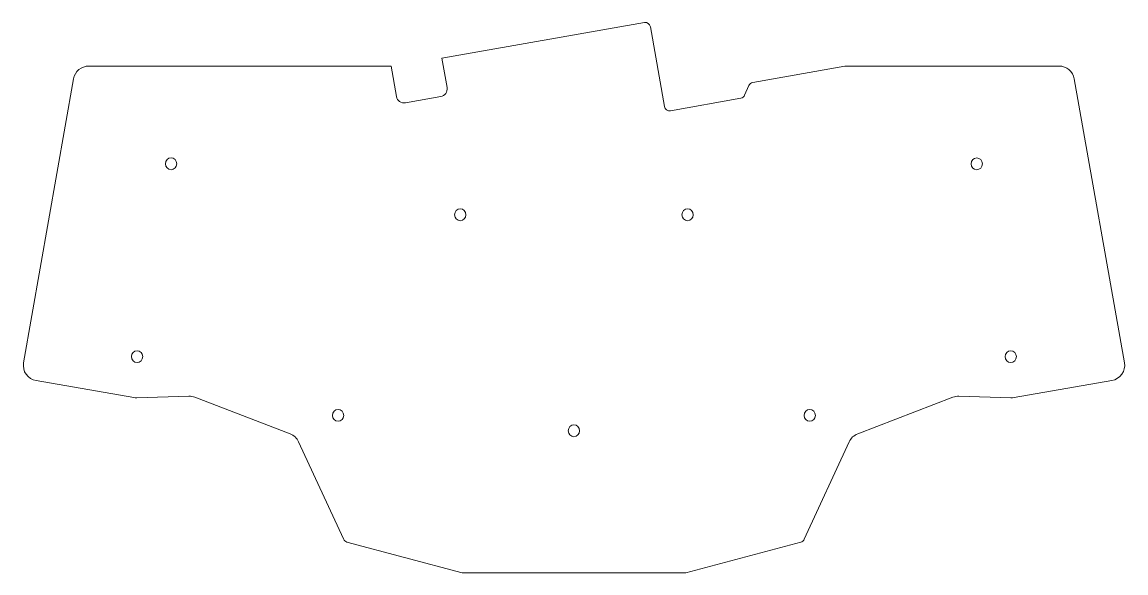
# Model space of a CAD drawing. Header units: millimetres. Extents: x 43 to 257, y -204 to -96.
import ezdxf

# ---------------------------------------------------------------- set-up
doc = ezdxf.new("R2010")
doc.units = ezdxf.units.MM
doc.header["$MEASUREMENT"] = 0
doc.layers.add('cut', color=7, linetype='Continuous', lineweight=0)

msp = doc.modelspace()

# ---------------------------------------------------------------- linework, layer by layer
at = {"layer": 'cut', "color": 18, "lineweight": 9, "true_color": 0x000000}
for points, knots in [([(45.29, -166.1), (45.29, -166.1), (64.3, -169.4), (64.3, -169.4), (64.5, -169.44), (64.7, -169.45), (64.91, -169.44), (64.91, -169.44), (75.03, -169.14), (75.03, -169.14), (75.43, -169.12), (75.83, -169.19), (76.2, -169.33), (76.2, -169.33), (94.74, -176.46), (94.74, -176.46), (95.47, -176.74), (96.06, -177.29), (96.38, -178), (96.38, -178), (105.12, -196.91), (105.12, -196.91), (105.23, -197.2), (105.48, -197.43), (105.79, -197.51), (105.79, -197.51), (128.18, -203.51), (128.18, -203.51), (128.18, -203.51), (171.75, -203.51), (171.75, -203.51), (171.75, -203.51), (194.12, -197.53), (194.12, -197.53), (194.43, -197.45), (194.68, -197.23), (194.79, -196.93), (194.79, -196.93), (203.53, -178), (203.53, -178), (203.85, -177.29), (204.45, -176.74), (205.18, -176.46), (205.18, -176.46), (223.72, -169.33), (223.72, -169.33), (224.09, -169.19), (224.49, -169.12), (224.89, -169.14), (224.89, -169.14), (235.01, -169.44), (235.01, -169.44), (235.22, -169.45), (235.42, -169.43), (235.62, -169.4), (235.62, -169.4), (254.66, -166.09), (254.66, -166.09), (256.29, -165.8), (257.38, -164.25), (257.09, -162.61), (257.09, -162.61), (247.32, -107.39), (247.32, -107.39), (247.06, -105.95), (245.82, -104.91), (244.36, -104.91), (244.36, -104.91), (202.71, -104.91), (202.71, -104.91), (202.71, -104.91), (184.76, -108.09), (184.76, -108.09), (184.43, -108.15), (184.15, -108.37), (184.01, -108.68), (184.01, -108.68), (183.18, -110.59), (183.18, -110.59), (183.05, -110.89), (182.77, -111.11), (182.44, -111.17), (182.44, -111.17), (168.74, -113.61), (168.74, -113.61), (168.2, -113.71), (167.68, -113.35), (167.58, -112.8), (167.58, -112.8), (164.84, -97.26), (164.84, -97.26), (164.74, -96.72), (164.23, -96.36), (163.68, -96.45), (163.68, -96.45), (124.26, -103.35), (124.26, -103.35), (124.26, -103.35), (125.27, -109.11), (125.27, -109.11), (125.42, -109.93), (124.87, -110.7), (124.05, -110.85), (124.05, -110.85), (117.16, -112.06), (117.16, -112.06), (116.35, -112.21), (115.57, -111.66), (115.42, -110.85), (115.42, -110.85), (114.38, -104.91), (114.38, -104.91), (114.38, -104.91), (55.55, -104.91), (55.55, -104.91), (54.09, -104.91), (52.85, -105.95), (52.59, -107.39), (52.59, -107.39), (42.86, -162.62), (42.86, -162.62), (42.57, -164.25), (43.66, -165.81), (45.29, -166.1)], [0, 0, 0, 0, 1, 1, 1, 2, 2, 2, 3, 3, 3, 4, 4, 4, 5, 5, 5, 6, 6, 6, 7, 7, 7, 8, 8, 8, 9, 9, 9, 10, 10, 10, 11, 11, 11, 12, 12, 12, 13, 13, 13, 14, 14, 14, 15, 15, 15, 16, 16, 16, 17, 17, 17, 18, 18, 18, 19, 19, 19, 20, 20, 20, 21, 21, 21, 22, 22, 22, 23, 23, 23, 24, 24, 24, 25, 25, 25, 26, 26, 26, 27, 27, 27, 28, 28, 28, 29, 29, 29, 30, 30, 30, 31, 31, 31, 32, 32, 32, 33, 33, 33, 34, 34, 34, 35, 35, 35, 36, 36, 36, 37, 37, 37, 38, 38, 38, 39, 39, 39, 40, 40, 40, 41, 41, 41, 41]), ([(70.46, -123.92), (70.46, -123.28), (70.95, -122.77), (71.56, -122.77), (72.17, -122.77), (72.66, -123.28), (72.66, -123.92), (72.66, -124.55), (72.17, -125.07), (71.56, -125.07), (70.95, -125.07), (70.46, -124.55), (70.46, -123.92)], [0, 0, 0, 0, 1, 1, 1, 2, 2, 2, 3, 3, 3, 4, 4, 4, 4]), ([(227.24, -123.93), (227.24, -123.3), (227.74, -122.78), (228.34, -122.78), (228.95, -122.78), (229.44, -123.3), (229.44, -123.93), (229.44, -124.57), (228.95, -125.08), (228.34, -125.08), (227.74, -125.08), (227.24, -124.57), (227.24, -123.93)], [0, 0, 0, 0, 1, 1, 1, 2, 2, 2, 3, 3, 3, 4, 4, 4, 4]), ([(126.75, -133.84), (126.75, -133.21), (127.24, -132.69), (127.85, -132.69), (128.45, -132.69), (128.95, -133.21), (128.95, -133.84), (128.95, -134.48), (128.45, -134.99), (127.85, -134.99), (127.24, -134.99), (126.75, -134.48), (126.75, -133.84)], [0, 0, 0, 0, 1, 1, 1, 2, 2, 2, 3, 3, 3, 4, 4, 4, 4]), ([(170.97, -133.84), (170.97, -133.2), (171.46, -132.69), (172.07, -132.69), (172.68, -132.69), (173.17, -133.2), (173.17, -133.84), (173.17, -134.47), (172.68, -134.99), (172.07, -134.99), (171.46, -134.99), (170.97, -134.47), (170.97, -133.84)], [0, 0, 0, 0, 1, 1, 1, 2, 2, 2, 3, 3, 3, 4, 4, 4, 4]), ([(63.85, -161.43), (63.85, -160.8), (64.34, -160.28), (64.95, -160.28), (65.56, -160.28), (66.05, -160.8), (66.05, -161.43), (66.05, -162.07), (65.56, -162.58), (64.95, -162.58), (64.34, -162.58), (63.85, -162.07), (63.85, -161.43)], [0, 0, 0, 0, 1, 1, 1, 2, 2, 2, 3, 3, 3, 4, 4, 4, 4]), ([(233.86, -161.44), (233.86, -160.8), (234.35, -160.29), (234.96, -160.29), (235.57, -160.29), (236.06, -160.8), (236.06, -161.44), (236.06, -162.07), (235.57, -162.59), (234.96, -162.59), (234.35, -162.59), (233.86, -162.07), (233.86, -161.44)], [0, 0, 0, 0, 1, 1, 1, 2, 2, 2, 3, 3, 3, 4, 4, 4, 4]), ([(102.97, -172.87), (102.97, -172.24), (103.46, -171.72), (104.07, -171.72), (104.67, -171.72), (105.17, -172.24), (105.17, -172.87), (105.17, -173.51), (104.67, -174.02), (104.07, -174.02), (103.46, -174.02), (102.97, -173.51), (102.97, -172.87)], [0, 0, 0, 0, 1, 1, 1, 2, 2, 2, 3, 3, 3, 4, 4, 4, 4]), ([(194.75, -172.87), (194.75, -172.24), (195.24, -171.72), (195.85, -171.72), (196.46, -171.72), (196.95, -172.24), (196.95, -172.87), (196.95, -173.51), (196.46, -174.02), (195.85, -174.02), (195.24, -174.02), (194.75, -173.51), (194.75, -172.87)], [0, 0, 0, 0, 1, 1, 1, 2, 2, 2, 3, 3, 3, 4, 4, 4, 4]), ([(148.87, -175.86), (148.87, -175.22), (149.36, -174.71), (149.97, -174.71), (150.57, -174.71), (151.07, -175.22), (151.07, -175.86), (151.07, -176.49), (150.57, -177.01), (149.97, -177.01), (149.36, -177.01), (148.87, -176.49), (148.87, -175.86)], [0, 0, 0, 0, 1, 1, 1, 2, 2, 2, 3, 3, 3, 4, 4, 4, 4])]:
    msp.add_open_spline(points, degree=3, knots=knots, dxfattribs=at)

doc.saveas('drawing.dxf')
